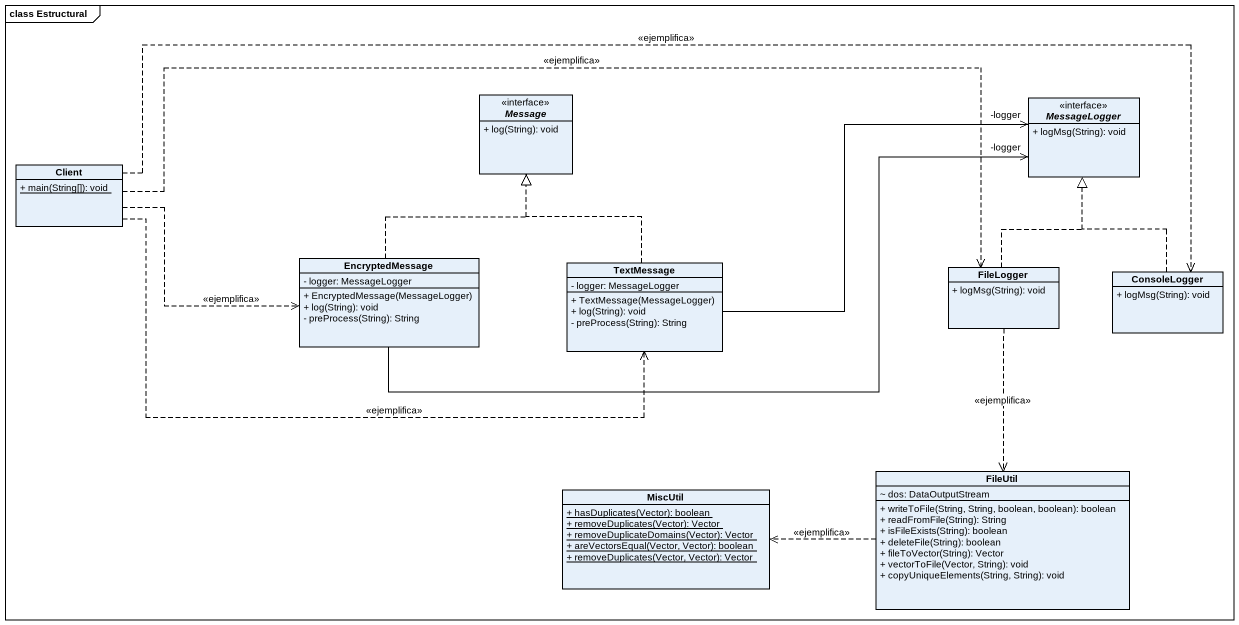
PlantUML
@startuml
mainframe class Estructural
hide circle
hide empty members
skinparam classAttributeIconSize 0
interface Message <<interface>> {
  + log(String): void
}
interface MessageLogger <<interface>> {
  + logMsg(String): void
}
class Client {
  {static} + main(String[]): void
}
class EncryptedMessage {
  - logger: MessageLogger
  + EncryptedMessage(MessageLogger)
  + log(String): void
  - preProcess(String): String
}
class TextMessage {
  - logger: MessageLogger
  + TextMessage(MessageLogger)
  + log(String): void
  - preProcess(String): String
}
class FileLogger {
  + logMsg(String): void
}
class ConsoleLogger {
  + logMsg(String): void
}
class MiscUtil {
  {static} + hasDuplicates(Vector): boolean
  {static} + removeDuplicates(Vector): Vector
  {static} + removeDuplicateDomains(Vector): Vector
  {static} + areVectorsEqual(Vector, Vector): boolean
  {static} + removeDuplicates(Vector, Vector): Vector
}
class FileUtil {
  ~ dos: DataOutputStream
  + writeToFile(String, String, boolean, boolean): boolean
  + readFromFile(String): String
  + isFileExists(String): boolean
  + deleteFile(String): boolean
  + fileToVector(String): Vector
  + vectorToFile(Vector, String): void
  + copyUniqueElements(String, String): void
}
Client .right.> EncryptedMessage : <<ejemplifica>>
Client .right.> TextMessage : <<ejemplifica>>
Client .right.> FileLogger : <<ejemplifica>>
Client .right.> ConsoleLogger : <<ejemplifica>>
EncryptedMessage .up.|> Message
EncryptedMessage -right-> "-logger" MessageLogger
TextMessage .up.|> Message
TextMessage -right-> "-logger" MessageLogger
FileLogger .up.|> MessageLogger
FileLogger ..> FileUtil : <<ejemplifica>>
ConsoleLogger .up.|> MessageLogger
FileUtil .left.> MiscUtil : <<ejemplifica>>
@enduml
